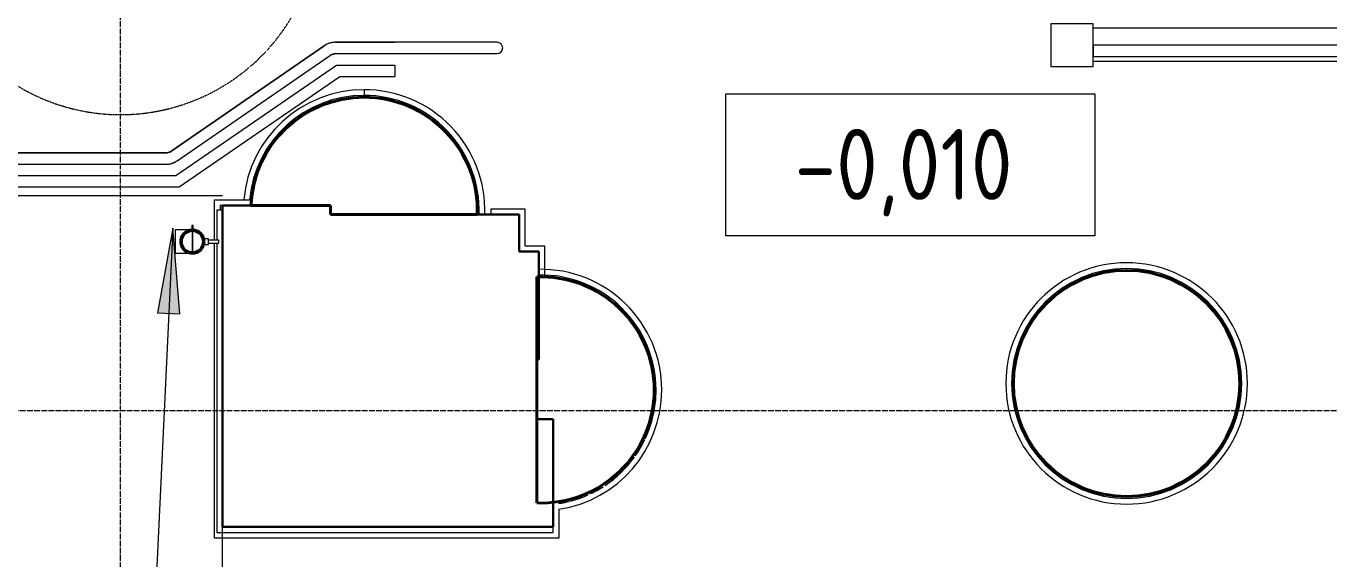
# Model space of a CAD drawing. Header units: millimetres. Extents: x -11345 to 411485, y -9810 to 73012.
# Drawn here: x 49771 to 54361, y -2679 to -799 of the extents above; entities that cross this region are included whole.
import ezdxf

# ---------------------------------------------------------------- set-up
doc = ezdxf.new("R2010")
doc.units = ezdxf.units.MM
doc.linetypes.add('200_ШТРИХ__ш1_п0_6_', pattern=[1.6, 1, -0.6])
doc.linetypes.add('ADSK_Линия сетки', pattern=[25, 20, -2.5, 0, -2.5])
for name, color, linetype, lineweight in [('Аннотация', 7, 'Continuous', 18), ('Витраж', 7, 'Continuous', 9), ('Колонны', 7, 'Continuous', 18), ('Мебель', 7, 'Continuous', 18), ('Обобщенные модели', 7, 'Continuous', 18), ('Ограждение', 7, 'Continuous', 9), ('Оси', 253, 'Continuous', 9), ('Отметки', 7, 'Continuous', 9), ('Панели витража', 7, 'Continuous', 9), ('Перекрытие', 7, 'Continuous', 9), ('Размеры', 7, 'Continuous', 5), ('Стены наружные', 7, 'Continuous', 18), ('Стены несущие', 7, 'Continuous', 30), ('Стены отделка', 7, 'Continuous', 30), ('Стены штриховка', 7, 'Continuous', 9)]:
    doc.layers.add(name, color=color, linetype=linetype, lineweight=lineweight)
doc.layers.add('Линии', color=7, linetype='Continuous', lineweight=9, true_color=0x00a600)
doc.styles.add('GOST Common_3', font='GOST_Common.ttf', dxfattribs={"width": 0.9, "height": 250})
doc.dimstyles.new('ADSK_Основной_2_5_мм_Округление_до_10_мм', dxfattribs={"dimscale": 304.8, "dimtxt": 251.428749, "dimasz": 0.463911, "dimexe": 0.492126, "dimexo": 0.492126, "dimgap": 0.098425, "dimtad": 1, "dimdec": 0, "dimrnd": 10, "dimdsep": 46, "dimtxsty": 'GOST Common_3', "dimblk1": 'OBLIQUE', "dimblk2": 'OBLIQUE', "dimsah": 1, "dimcen": 0.09, "dimdle": 0.492126, "dimazin": 2, "dimtfac": 1, "dimtdec": 4, "dimtix": 1, "dimtmove": 0, "dimatfit": 3, "dimfxl": 1, "dimtvp": 1, "dimtolj": 1, "dimtzin": 0, "dimlwd": 20, "dimlwe": 20, "dimarcsym": 2})

# ---------------------------------------------------------------- blocks, each defined once
blk = doc.blocks.new('Системная панель - Стекло - 40мм-6453344-План 1-го этажа')
at = {"layer": 'Панели витража', "lineweight": 18}
blk.add_line((-405, 40), (-405, 0), dxfattribs=at)
blk.add_lwpolyline([(-405, 0), (505, 0), (505, 40), (-405, 40)], dxfattribs=at)
blk = doc.blocks.new('Прямоугольный импост - Импост структурный с накладкой - 100мм-5430409-План 1-го этажа')
at = {"layer": 'Витраж'}
for p, q in [((22226, -300.6), (21326, -300.6)), ((22226, -417.6), (21326, -417.6))]:
    blk.add_line(p, q, dxfattribs=at)
blk = doc.blocks.new('Квадратный угловой импост - 150х150 мм-6453485-План 1-го этажа')
at = {"layer": 'Витраж', "lineweight": 18}
for p, q in [((-25, 25), (125, 25)), ((-25, -125), (-25, 25)), ((125, 25), (125, -125)), ((125, -125), (-25, -125))]:
    blk.add_line(p, q, dxfattribs=at)
blk = doc.blocks.new('TN_ПВС 125-82_Водосточная труба - TN_ПВС 125-82_Водосточная труба-2851608-План 1-го этажа')
at = {"layer": 'Обобщенные модели', "lineweight": 40}
for radius, start, end in [(41.1, 151.0711, 178.9289), (38.8, 0, 180), (38.8, 180, 0), (41.1, 121.0711, 148.9289), (41.1, 91.0711, 118.9289), (41.1, 61.0711, 88.9289), (41.1, 31.0711, 58.9289), (41.1, 1.0711, 28.9289), (41.1, 181.0711, 208.9289), (41.1, 211.0711, 238.9289), (41.1, 241.0711, 268.9289), (41.1, 271.0711, 298.9289), (41.1, 301.0711, 328.9289), (41.1, 331.0711, 358.9289)]:
    blk.add_arc((0, 0), radius, start, end, dxfattribs=at)
blk = doc.blocks.new('_ Хомут универсальный - _ Хомут универсальный-2851609-План 1-го этажа')
at = {"layer": 'Обобщенные модели'}
for p, q in [((-5, 93.3), (-5, 56.8)), ((5, 93.3), (-5, 93.3)), ((5, 56.8), (5, 93.3)), ((10, 56.8), (-10, 56.8)), ((-10, 56.8), (-10, 42.1)), ((10, 42.2), (10, 56.8)), ((-43.2, 2.5), (-56.9, 2.5)), ((-56.9, 2.5), (-56.9, -2.1)), ((-56.9, -2.1), (-43.2, -2.1))]:
    blk.add_line(p, q, dxfattribs=at)
for centre, radius, start, end in [((0, 0.1), 43.3, 182.992, 76.5871), ((0, 0), 43.3, 103.3472, 176.6899), ((0, 0), 41, 0, 180), ((0, 0), 41, 180, 0)]:
    blk.add_arc(centre, radius, start, end, dxfattribs=at)
blk = doc.blocks.new('_ Водосточный слив с хомутом универсальным - _ Водосточный слив с хомутом универсальным-2862675-План 1-го этажа')
at = {"layer": 'Обобщенные модели'}
for p, q in [((-13.7, 41.1), (-61, 41.1)), ((0, -38.8), (0, 38.8)), ((0, 38.8), (0, -38.8)), ((-61, -41.1), (-13.7, -41.1))]:
    blk.add_line(p, q, dxfattribs=at)
at = {"layer": 'Обобщенные модели', "flags": 128}
blk.add_lwpolyline([(-61, 41.1), (-61, 39.9), (-61, 36.4), (-61, 30.8), (-61, 23.3), (-61, 14.6), (-61, 5), (-61, -5), (-61, -14.6), (-61, -23.3), (-61, -30.8), (-61, -36.4), (-61, -39.9), (-61, -41.1)], dxfattribs=at)
at = {"layer": 'Обобщенные модели'}
for start, end in [(92.7801, 180), (180, 346.716), (13.284, 86.6773)]:
    blk.add_arc((0, 0), 43.6, start, end, dxfattribs=at)
blk = doc.blocks.new('Ограждение - Ограждение-2039143-План 1-го этажа')
at = {"layer": 'Ограждение'}
for p, q in [((18243.9, -1326.7), (18809.9, -936.7)), ((18809.9, -936.7), (19016.1, -936.7)), ((19016.1, -936.7), (19016.1, -976.7)), ((18256.3, -1366.7), (18822.4, -976.7)), ((18822.4, -976.7), (19016.1, -976.7)), ((10894.3, -1326.7), (17719.3, -1326.7)), ((17719.3, -1326.7), (18243.9, -1326.7)), ((10894.3, -1366.7), (17719.3, -1366.7)), ((17719.3, -1366.7), (18256.3, -1366.7))]:
    blk.add_line(p, q, dxfattribs=at)
blk = doc.blocks.new('FRT_2D_Символ _разворот МГН_1 - D1_4_Символ доступности разворота МГН _360__-V39-План 1-го этажа')
at = {"layer": 'Мебель', "color": 98, "linetype": '200_ШТРИХ__ш1_п0_6_', "lineweight": 30, "true_color": 0x004000}
for p, q in [((-300, 325.4), (-300, -185.8)), ((-300, 325.4), (-200, 325.4)), ((-200, 195.4), (-200, 325.4)), ((200, 325.4), (300, 325.4)), ((200, 195.4), (200, 325.4)), ((300, 325.4), (300, -185.8)), ((-200, 195.4), (200, 195.4)), ((-300, -185.8), (-250, -185.8)), ((-250, -185.8), (-250, -435.8)), ((300, -185.8), (250, -185.8)), ((250, -185.8), (250, -435.8)), ((-200, -435.8), (-250, -435.8)), ((-200, -435.8), (-200, -645.8)), ((200, -435.8), (250, -435.8)), ((200, -435.8), (200, -645.8)), ((-200, -645.8), (200, -645.8))]:
    blk.add_line(p, q, dxfattribs=at)
at = {"layer": 'Мебель'}
for p, q in [((0, 60.4), (0, -59.6)), ((-65, 0), (65, 0))]:
    blk.add_line(p, q, dxfattribs=at)
at = {"layer": 'Мебель', "color": 1, "linetype": '200_ШТРИХ__ш1_п0_6_', "lineweight": 9, "true_color": 0xff0000}
for start, end in [(74.5439, 360), (360, 68.7946)]:
    blk.add_arc((0, 0), 700, start, end, dxfattribs=at)
blk = doc.blocks.new('Тип перил - Перила_Внутренний_-3098441-План 1-го этажа')
at = {"layer": 'Ограждение'}
for p, q in [((18767.1, -869), (18226.7, -1241.4)), ((19016.1, -856.7), (18806.8, -856.7)), ((18249.4, -1274.3), (18789.8, -902)), ((18806.8, -896.7), (19016.1, -896.7)), ((17718.9, -1246.7), (10897.9, -1246.7)), ((18209.7, -1246.7), (17721.3, -1246.7)), ((10897.9, -1286.7), (17718.9, -1286.7)), ((17721.3, -1286.7), (18209.7, -1286.7))]:
    blk.add_line(p, q, dxfattribs=at)
at = {"layer": 'Ограждение', "flags": 128}
for points in [[(18806.8, -856.7), (18804, -856.7), (18801.2, -856.9), (18798.4, -857.2), (18795.7, -857.6), (18792.9, -858.1), (18790.2, -858.7), (18787.5, -859.4), (18784.8, -860.2), (18782.2, -861.2), (18779.6, -862.2), (18777, -863.3), (18774.5, -864.6), (18772, -865.9), (18769.6, -867.4), (18767.3, -868.9), (18767.1, -869)], [(18789.8, -902), (18790.8, -901.3), (18791.8, -900.7), (18792.9, -900.1), (18793.9, -899.6), (18795, -899.1), (18796.2, -898.6), (18797.3, -898.2), (18798.4, -897.9), (18799.6, -897.6), (18800.8, -897.3), (18801.9, -897.1), (18803.1, -896.9), (18804.3, -896.8), (18805.5, -896.7), (18806.7, -896.7), (18806.8, -896.7)], [(17721.3, -1246.7), (17720.1, -1246.7), (17718.9, -1246.7)], [(18226.7, -1241.4), (18225.7, -1242), (18224.7, -1242.7), (18223.6, -1243.2), (18222.5, -1243.8), (18221.4, -1244.3), (18220.3, -1244.7), (18219.2, -1245.1), (18218.1, -1245.5), (18216.9, -1245.8), (18215.7, -1246.1), (18214.5, -1246.3), (18213.4, -1246.4), (18212.2, -1246.6), (18211, -1246.6), (18209.8, -1246.7), (18209.7, -1246.7)], [(18209.7, -1286.7), (18212.5, -1286.6), (18215.3, -1286.5), (18218, -1286.2), (18220.8, -1285.8), (18223.6, -1285.3), (18226.3, -1284.7), (18229, -1283.9), (18231.7, -1283.1), (18234.3, -1282.2), (18236.9, -1281.1), (18239.5, -1280), (18242, -1278.8), (18244.4, -1277.4), (18246.9, -1276), (18249.2, -1274.4), (18249.4, -1274.3)], [(17718.9, -1286.7), (17720.1, -1286.7), (17721.3, -1286.7)]]:
    blk.add_lwpolyline(points, dxfattribs=at)
blk = doc.blocks.new('Тип перил - Перила_Внутренний_-V66-План 1-го этажа')
at = {"layer": 'Ограждение'}
for p, q in [((18226.7, -1241.4), (18767.1, -869)), ((18806.8, -856.7), (19016.1, -856.7)), ((18249.4, -1274.3), (18789.8, -902)), ((18806.8, -896.7), (19016.1, -896.7)), ((10896.3, -1246.7), (17717.3, -1246.7)), ((17717.3, -1246.7), (17721.3, -1246.7)), ((17721.3, -1246.7), (18209.7, -1246.7)), ((10896.3, -1286.7), (17717.3, -1286.7)), ((17717.3, -1286.7), (17721.3, -1286.7)), ((17721.3, -1286.7), (18209.7, -1286.7))]:
    blk.add_line(p, q, dxfattribs=at)
for centre, radius, start, end in [((18806.8, -926.7), 70, 90, 124.5671), ((18806.8, -926.7), 30, 90, 124.5671), ((18209.7, -1216.7), 30, 270, 304.5671), ((18209.7, -1216.7), 70, 270, 304.5671)]:
    blk.add_arc(centre, radius, start, end, dxfattribs=at)
blk = doc.blocks.new('Тип перил - Перила_Внутренний_-3098458-План 1-го этажа')
at = {"layer": 'Ограждение', "flags": 128}
for points in [[(18806.8, -856.7), (18804, -856.7), (18801.2, -856.9), (18798.4, -857.2), (18795.7, -857.6), (18792.9, -858.1), (18790.2, -858.7), (18787.5, -859.4), (18784.8, -860.2), (18782.2, -861.2), (18779.6, -862.2), (18777, -863.3), (18774.5, -864.6), (18772, -865.9), (18769.6, -867.4), (18767.3, -868.9)], [(18209.7, -1286.7), (18212.5, -1286.6), (18215.3, -1286.5), (18218, -1286.2), (18220.8, -1285.8), (18223.6, -1285.3), (18226.3, -1284.7), (18229, -1283.9), (18231.7, -1283.1), (18234.3, -1282.2), (18236.9, -1281.1), (18239.5, -1280), (18242, -1278.8), (18244.4, -1277.4), (18246.9, -1276), (18249.2, -1274.4)]]:
    blk.add_lwpolyline(points, dxfattribs=at)
blk = doc.blocks.new('Высотные отметки - Рамка-12095-План 1-го этажа')
at = {"layer": 'Аннотация', "lineweight": 20}
for p, q in [((-6.5, 0), (-6.5, 5)), ((-6.5, 5), (6.5, 5)), ((6.5, 5), (6.5, 0)), ((6.5, 0), (-6.5, 0))]:
    blk.add_line(p, q, dxfattribs=at)
blk = doc.blocks.new('_Oblique')
at = {"color": 0, "linetype": 'ByBlock', "lineweight": -2}
blk.add_line((-0.5, -0.5), (0.5, 0.5), dxfattribs=at)
blk = doc.blocks.new('DIMBLOCK27-План 1-го этажа')
at = {"layer": 'Defpoints', "color": 0, "transparency": 16777216}
for p in [(51965, 413.2), (53445.6, 413.2), (52258.8, -623)]:
    blk.add_point(p, dxfattribs=at)
at = {"layer": 'Размеры', "color": 0, "transparency": 16777216}
for p, q in [((51965, 413.2), (51965, 554.6)), ((53295.6, 413.2), (51815, 413.2)), ((51965, -623), (51965, 413.2)), ((52108.8, -623), (51815, -623)), ((51965, -623), (51965, -764.4))]:
    blk.add_line(p, q, dxfattribs=at)
at = {"layer": 'Размеры', "color": 0, "transparency": 16777216, "xscale": 141.4, "yscale": 141.4, "zscale": 141.4}
for p, rotation in [((51965, 413.2), 270), ((51965, -623), 90)]:
    blk.add_blockref('_Oblique', p, dxfattribs=dict(at, rotation=rotation))
at = {"layer": 'Размеры', "color": 0, "lineweight": 20, "transparency": 16777216, "char_height": 250, "width": 1564.824, "attachment_point": 5, "rotation": 90, "style": 'GOST Common_3'}
for s, insert in [('\\A1;"в свету"', (52157.5, -104.9)), ('\\A1;1030\u200e', (51786.6, -104.9))]:
    blk.add_mtext(s, dxfattribs=dict(at, insert=insert))
blk = doc.blocks.new('оси')
at = {"layer": 'Оси', "linetype": 'ADSK_Линия сетки'}
for p, q in [((24550, -6855.047), (24550, 46377.998)), ((-5146.135, 0), (40282.446, 0))]:
    blk.add_line(p, q, dxfattribs=at)

msp = doc.modelspace()

# ---------------------------------------------------------------- hatches: boundary and pattern name
at = {"layer": 'Аннотация', "lineweight": 9}
msp.add_hatch(color=256, dxfattribs=at).paths.add_polyline_path([(50287.25655, -1512.56862), (50233.73483, -1810.38625), (50312.63941, -1814.0908)])
at = {"layer": 'Колонны', "true_color": 0xfbfbf4}
for points in [[(50561.44912, -1431.79184), (50563.10132, -1431.79184), (50571.78293, -1364.77069), (50591.65523, -1300.17738), (50622.14767, -1239.8664), (50662.38481, -1185.56929), (50711.21143, -1138.84493), (50767.2257, -1101.03481), (50833.47438, -1072.01367), (50896.68256, -1056.00329), (50961.56238, -1050.4868), (50961.56238, -1043.82936), (50890.85095, -1050.4868), (50828.81943, -1066.56815), (50773.52244, -1090.06865), (50718.40981, -1124.83007), (50669.67432, -1167.85108), (50628.39682, -1218.18076), (50595.7144, -1274.43954), (50571.78293, -1338.4116), (50559.20164, -1398.93883), (50558.14477, -1431.79184), (50559.79694, -1431.79184)], [(53648.02041, -2465.20938), (53720.29003, -2458.55194), (53786.7111, -2440.75447), (53850.77263, -2410.88208), (53908.67364, -2370.33936), (53961.65125, -2316.07884), (54000.74977, -2259.12843), (54029.68006, -2196.11864), (54047.46547, -2128.96399), (54052.36984, -2059.70493), (54046.86742, -2059.70493), (54040.80803, -2128.96399), (54022.814, -2196.11864), (53993.43205, -2259.12843), (53953.55494, -2316.07884), (53904.39432, -2365.23946), (53847.44391, -2405.11657), (53784.43412, -2434.49852), (53717.27946, -2452.49255), (53648.02041, -2458.55194), (53577.6053, -2452.18279), (53509.32972, -2433.43675), (53448.5969, -2405.11657), (53391.64649, -2365.23946), (53342.48587, -2316.07884), (53302.60877, -2259.12843), (53273.22682, -2196.11864), (53255.23278, -2128.96399), (53248.1975, -2059.70493), (53242.51596, -2059.70493), (53250.11394, -2135.48468), (53266.97087, -2198.39562), (53296.84326, -2262.45715), (53338.08299, -2321.05517), (53391.64649, -2373.33577), (53448.5969, -2412.43429), (53511.6067, -2441.36458), (53581.22494, -2459.36553), (53639.64421, -2464.47655)], [(51627.98455, -2483.24155), (51653.27296, -2481.22545), (51689.07687, -2472.9002), (51717.4267, -2464.63167), (51756.57498, -2448.49186), (51799.96075, -2424.74469), (51839.81666, -2396.14884), (51857.50629, -2380.82905), (51888.36484, -2349.39088), (51901.88912, -2333.54556), (51934.11946, -2286.27981), (51939.87056, -2276.38239), (51966.7193, -2217.10699), (51984.25605, -2149.5725), (51990.18624, -2082.64687), (51983.5288, -2082.64687), (51976.62302, -2155.54946), (51958.35069, -2222.11189), (51924.99049, -2289.93538), (51885.99522, -2343.96882), (51834.77496, -2393.34342), (51775.59757, -2432.83268), (51706.27346, -2462.13898), (51635.07734, -2477.80099), (51627.98455, -2479.0245), (51627.98455, -2482.89092)]]:
    msp.add_hatch(color=7, dxfattribs=at).paths.add_polyline_path(points)

# ---------------------------------------------------------------- linework, layer by layer
at = {"layer": 'Аннотация', "lineweight": 9}
for p, q in [((50287.25655, -1512.56862), (50193.60792, -3507.22499)), ((50287.25655, -1512.56862), (50233.73483, -1810.38625)), ((50312.63941, -1814.0908), (50287.25655, -1512.56862)), ((50233.73483, -1810.38625), (50312.63941, -1814.0908))]:
    msp.add_line(p, q, dxfattribs=at)
at = {"layer": 'Колонны', "lineweight": 40}
for p, q in [((50563.10132, -1431.79184), (50843.15944, -1431.79184)), ((50843.15944, -1431.79184), (50843.15944, -1463.96447)), ((50843.15944, -1463.96447), (51360.14095, -1463.96447)), ((51570.05113, -1684.0683), (51570.05113, -2481.22545))]:
    msp.add_line(p, q, dxfattribs=at)
at = {"layer": 'Колонны', "flags": 128}
msp.add_lwpolyline([(51360.14095, -1463.96447), (51361.80643, -1463.96447), (51363.47189, -1463.96447), (51365.13735, -1463.96447), (51366.77158, -1463.96447)], dxfattribs=at)
at = {"layer": 'Колонны', "lineweight": 40}
for centre, start, end in [((50961.56238, -1449.33381), 90, 177.47922117), ((50961.56238, -1449.33381), 357.89778174, 90), ((51584.68179, -2082.64687), 0, 92.10221826), ((53648.02041, -2059.70493), 0, 180), ((53648.02041, -2059.70493), 180, 0), ((51584.68179, -2082.64687), 267.89778174, 0)]:
    msp.add_arc(centre, 398.84701, start, end, dxfattribs=at)
at = {"layer": 'Колонны'}
for start, end in [(347.11521783, 350.30806366), (336.80391361, 340.61009166), (326.86139396, 330.90443585), (317.04115013, 321.1872576), (307.27628801, 311.45224073), (297.5411027, 301.68742218), (287.82361956, 291.8671281), (278.99568293, 281.92456976)]:
    msp.add_arc((51584.68179, -2082.64687), 405.50445, start, end, dxfattribs=at)
at = {"layer": 'Линии', "color": 7}
for p, q in [((51430.01215, -856.67393), (51070.01215, -856.67393)), ((51070.01215, -896.67393), (51430.01215, -896.67393))]:
    msp.add_line(p, q, dxfattribs=at)
at = {"layer": 'Линии', "color": 7, "lineweight": 18}
msp.add_line((50463.15944, -3044.35514), (50463.15944, -2565.55352), dxfattribs=at)
at = {"layer": 'Линии', "color": 7}
msp.add_arc((51430.01215, -876.67393), 20, 270, 90, dxfattribs=at)
at = {"layer": 'Перекрытие'}
msp.add_line((49263.15944, -1396.67393), (50463.15944, -1396.67393), dxfattribs=at)
at = {"layer": 'Стены наружные'}
for p, q in [((50961.56238, -1023.82936), (50961.56238, -1043.82936)), ((50434.90055, -1411.79184), (50559.57744, -1411.79184)), ((50434.90055, -1554.74275), (50434.90055, -1411.79184)), ((50463.15944, -1431.79184), (50454.90055, -1431.79184)), ((50454.90055, -1431.79184), (50454.90055, -1448.60742)), ((51408.15944, -1444.35491), (51528.15944, -1444.35491)), ((51408.15944, -1444.35491), (51408.15944, -1464.35491)), ((51528.15944, -1444.35491), (51528.15944, -1574.65713)), ((50434.90055, -2605.55352), (50434.90055, -1564.1973)), ((51528.15944, -1574.65713), (51597.39283, -1574.65713)), ((51597.39283, -1574.65713), (51597.39283, -1679.95456)), ((51647.98455, -2481.87018), (51647.98455, -2483.17979)), ((51647.98455, -2503.41616), (51647.98455, -2605.55352)), ((51647.98455, -2605.55352), (50434.90055, -2605.55352))]:
    msp.add_line(p, q, dxfattribs=at)
for centre, radius, start, end in [((50961.56238, -1449.33381), 425.50445, 90, 174.93062424), ((50961.56238, -1449.33381), 405.50445, 90, 174.6807838), ((50961.56238, -1449.33381), 425.50445, 357.97693188, 90), ((50961.56238, -1449.33381), 405.50445, 357.87710695, 90), ((53648.02041, -2059.70493), 425.50445, 360, 180), ((51584.68179, -2082.64687), 405.50445, 0, 91.02820885), ((51584.68179, -2082.64687), 425.50445, 360, 90.97970105), ((53648.02041, -2059.70493), 405.50445, 0, 180), ((53648.02041, -2059.70493), 425.50445, 180, 360), ((53648.02041, -2059.70493), 405.50445, 180, 360), ((51584.68179, -2082.64687), 425.50445, 278.55571533, 360), ((51584.68179, -2082.64687), 405.50445, 334.82092048, 0), ((51584.68179, -2082.64687), 405.50445, 324.96301458, 334.23302199), ((51584.68179, -2082.64687), 405.50445, 303.88495385, 324.23586015), ((51584.68179, -2082.64687), 405.50445, 295.72567034, 302.68786278), ((51584.68179, -2082.64687), 405.50445, 278.98110034, 284.37687361), ((51584.68179, -2082.64687), 405.50445, 284.97395663, 294.06498748)]:
    msp.add_arc(centre, radius, start, end, dxfattribs=at)
at = {"layer": 'Стены несущие'}
for p, q in [((50563.10132, -1431.79184), (50463.15944, -1431.79184)), ((50463.15944, -1431.79184), (50463.15944, -2565.55352)), ((50843.15944, -1464.35491), (50843.15944, -1463.96447)), ((51508.15944, -1464.35491), (50843.15944, -1464.35491)), ((51508.15944, -1594.65713), (51508.15944, -1464.35491)), ((51577.39283, -1594.65713), (51508.15944, -1594.65713)), ((51577.39283, -1683.3012), (51577.39283, -1594.65713)), ((51577.39283, -1974.65713), (51577.39283, -1684.45493)), ((51570.05113, -2185.55352), (51570.05113, -1974.65713)), ((51570.05113, -1974.65713), (51577.39283, -1974.65713)), ((51627.98455, -2185.55352), (51570.05113, -2185.55352)), ((51627.98455, -2478.17451), (51627.98455, -2185.55352)), ((51627.98455, -2565.55352), (51627.98455, -2478.41197)), ((50463.15944, -2565.55352), (51627.98455, -2565.55352))]:
    msp.add_line(p, q, dxfattribs=at)
at = {"layer": 'Стены отделка', "lineweight": 9}
for p, q in [((50443.15944, -1448.60742), (50443.15944, -1554.74275)), ((50463.15944, -1448.60742), (50443.15944, -1448.60742)), ((50443.15944, -1564.31032), (50443.15944, -2585.55352)), ((51627.98455, -2585.55352), (51627.98455, -2565.55352)), ((50443.15944, -2585.55352), (51627.98455, -2585.55352))]:
    msp.add_line(p, q, dxfattribs=at)
at = {"layer": 'Стены штриховка'}
for p, q in [((50843.15944, -1431.79184), (50563.10132, -1431.79184)), ((50843.15944, -1463.96447), (50843.15944, -1431.79184))]:
    msp.add_line(p, q, dxfattribs=at)

# ---------------------------------------------------------------- block references
msp.add_blockref('оси', (25553.42928, -2155))
at = {"layer": 'Витраж', "extrusion": (0, 0, -1), "rotation": 270.0000000000001}
msp.add_blockref('Квадратный угловой импост - 150х150 мм-6453485-План 1-го этажа', (-53405.63128, -816.7684), dxfattribs=at)
at = {"layer": 'Витраж'}
msp.add_blockref('Прямоугольный импост - Импост структурный с накладкой - 100мм-5430409-План 1-го этажа', (32204.63128, -506.19603), dxfattribs=at)
at = {"layer": 'Мебель', "color": 1, "true_color": 0xff0000, "rotation": 89.9999999999995}
msp.add_blockref('FRT_2D_Символ _разворот МГН_1 - D1_4_Символ доступности разворота МГН _360__-V39-План 1-го этажа', (50103.42928, -411.7684), dxfattribs=at)
at = {"layer": 'Обобщенные модели', "rotation": 269.9999999999997}
msp.add_blockref('_ Хомут универсальный - _ Хомут универсальный-2851609-План 1-го этажа', (50356.55944, -1559.57238), dxfattribs=at)
at = {"layer": 'Обобщенные модели'}
msp.add_blockref('_ Водосточный слив с хомутом универсальным - _ Водосточный слив с хомутом универсальным-2862675-План 1-го этажа', (50356.55944, -1559.57238), dxfattribs=at)
at = {"layer": 'Обобщенные модели', "lineweight": 40, "rotation": 269.9999999999997}
msp.add_blockref('TN_ПВС 125-82_Водосточная труба - TN_ПВС 125-82_Водосточная труба-2851608-План 1-го этажа', (50356.55944, -1559.57238), dxfattribs=at)
at = {"layer": 'Ограждение'}
for name in ['Тип перил - Перила_Внутренний_-3098441-План 1-го этажа', 'Тип перил - Перила_Внутренний_-V66-План 1-го этажа', 'Тип перил - Перила_Внутренний_-3098458-План 1-го этажа', 'Ограждение - Ограждение-2039143-План 1-го этажа']:
    msp.add_blockref(name, (32053.86393, 0), dxfattribs=at)
at = {"layer": 'Отметки', "lineweight": 20, "xscale": 99.99999999999993, "yscale": 99.99999999999993, "zscale": 99.99999999999993}
msp.add_blockref('Высотные отметки - Рамка-12095-План 1-го этажа', (52885.72022, -1538.8438), dxfattribs=at)
at = {"layer": 'Панели витража'}
msp.add_blockref('Системная панель - Стекло - 40мм-6453344-План 1-го этажа', (53935.63128, -906.7684), dxfattribs=at)

# ---------------------------------------------------------------- texts
at = {"layer": 'Отметки', "lineweight": 20, "insert": (52478.4151, -1162.13672), "char_height": 250, "width": 977.532294, "attachment_point": 1, "line_spacing_factor": 1.022761, "style": 'GOST Common_3'}
msp.add_mtext('-0,010', dxfattribs=at)

# ---------------------------------------------------------------- dimensions: what is measured, and where the dimension line sits
at = {"layer": 'Размеры', "lineweight": 20}
dim = msp.add_linear_dim(base=(51965.02972, 413.2316), p1=(52258.75629, -622.98084), p2=(53445.63128, 413.2316), angle=90, text='1030\u200e\\X"в свету"', dimstyle='ADSK_Основной_2_5_мм_Округление_до_10_мм', override={"dimpost": '<>', "dimfxl": 1575.566073, "dimlwd": 65535, "dimlwe": 65535}, dxfattribs=at)
dim.commit()
dim.dimension.update_dxf_attribs({"geometry": 'DIMBLOCK27-План 1-го этажа', "text_midpoint": (51965.02972, -104.87462)})

doc.saveas('drawing.dxf')
